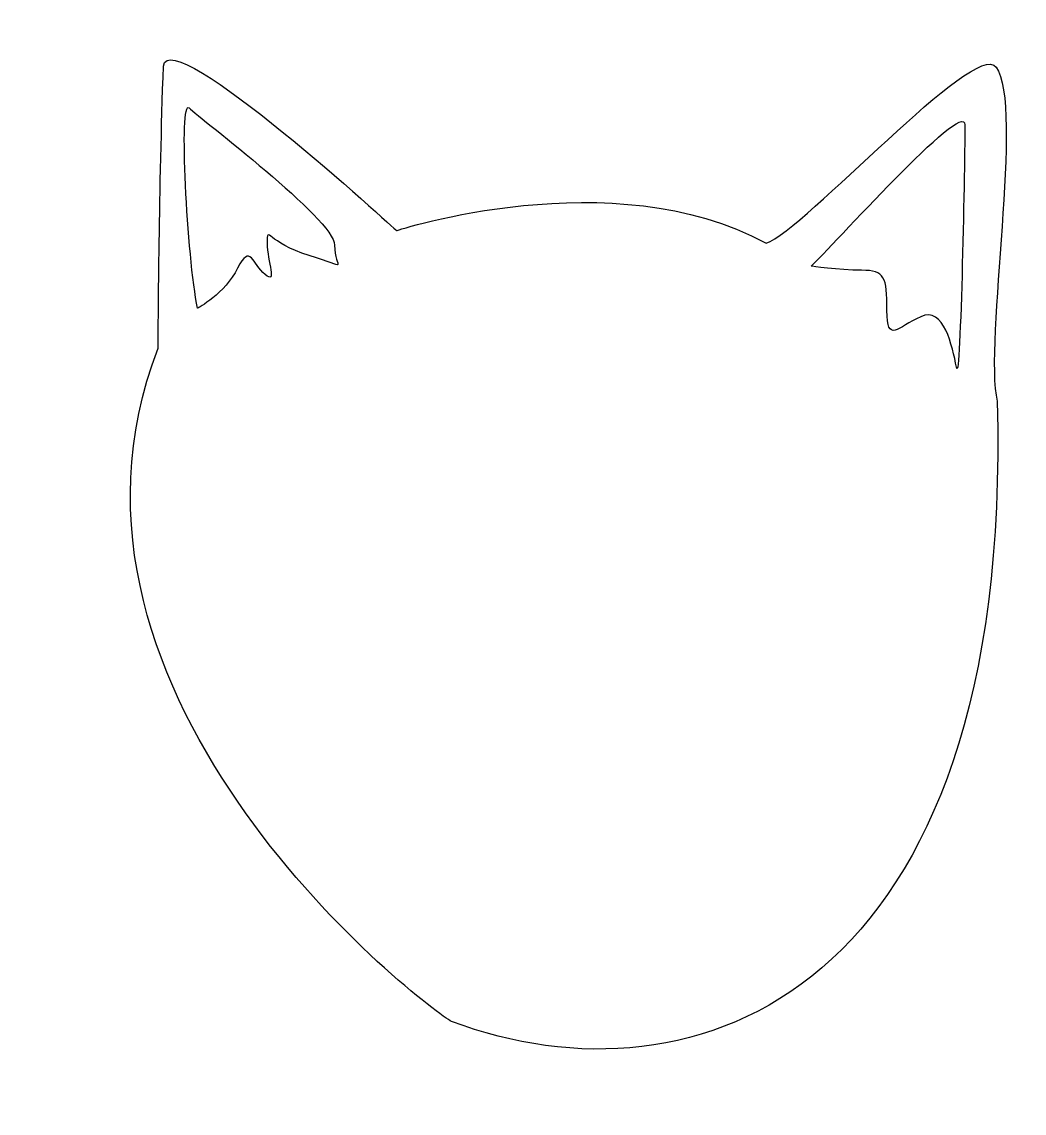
# Model space of a CAD drawing. Extents: x -6 to 68.4, y -13.4 to 67.6.
import ezdxf

# ---------------------------------------------------------------- set-up
doc = ezdxf.new("R2010")
doc.units = 0
doc.layers.add('Layer_1', color=7, linetype='CONTINUOUS')
doc.layers.add('Layer_3', color=7, linetype='CONTINUOUS')

msp = doc.modelspace()

# ---------------------------------------------------------------- linework, layer by layer
at = {"layer": 'Layer_1', "color": 7}
msp.add_lwpolyline([(21.81755, 52.103622)], close=True, dxfattribs=at)
for points in [[(4.503914, 64.315893), (4.967673, 67.600853), (21.81755, 52.103622), (21.81755, 52.103622)], [(49.256567, 51.176072), (52.116427, 52.103622), (64.793951, 66.351213), (66.338345, 64.238613)], [(4.117452, 43.369472), (4.117452, 45.533702), (4.194752, 55.195302), (4.503914, 64.315893)], [(66.338345, 64.238613), (68.422954, 61.434233), (65.410814, 43.755962), (66.415615, 39.427531)], [(21.817553, 52.103622), (21.817553, 52.103622), (37.817207, 57.359523), (49.256567, 51.176072)], [(25.902972, -6.615221), (24.279816, -5.842281), (-6.007935, 17.24446), (4.117452, 43.369472)], [(66.415615, 39.427531), (67.63398, -4.535161), (43.998546, -13.423462), (25.902972, -6.615221)]]:
    msp.add_open_spline(points, degree=3, dxfattribs=at)
at = {"layer": 'Layer_3', "color": 7}
for points in [[(52.596898, 49.466132)], [(7.044227, 46.335364)]]:
    msp.add_lwpolyline(points, close=True, dxfattribs=at)
for points in [[(7.044227, 46.335364), (6.261535, 50.092286), (5.635381, 61.989203), (6.418073, 61.206511)], [(52.596898, 49.466132), (54.005743, 50.718439), (64.024197, 61.989203), (64.024197, 59.954204)], [(6.418073, 61.206511), (7.200765, 60.423819), (17.219221, 52.909976), (17.219221, 51.031516)], [(64.024197, 59.954204), (64.024197, 57.919205), (63.711121, 40.386906), (63.398046, 41.952289)], [(15.34076, 50.248824), (12.209993, 51.188055), (12.209993, 52.5969), (12.209993, 51.188055)], [(12.053455, 48.839979), (11.114225, 49.62267), (10.957686, 51.188055), (10.018456, 49.309594)], [(12.209993, 51.188055), (12.209993, 49.779209), (12.992685, 48.057287), (12.053455, 48.839979)], [(17.219221, 51.031516), (17.219221, 49.153055), (18.471529, 49.309594), (15.34076, 50.248824)], [(56.353818, 49.153055), (54.631897, 49.153055), (52.596898, 49.466132), (52.596898, 49.466132)], [(10.018456, 49.309594), (9.079225, 47.431134), (7.044227, 46.335364), (7.044227, 46.335364)], [(58.232279, 46.178826), (58.232279, 48.683441), (58.075739, 49.153055), (56.353818, 49.153055)], [(63.398046, 41.952289), (63.084967, 43.517673), (62.458813, 46.491903), (60.736893, 45.70921)], [(60.736893, 45.70921), (59.014972, 44.926519), (58.232279, 43.674212), (58.232279, 46.178826)]]:
    msp.add_open_spline(points, degree=3, dxfattribs=at)

doc.saveas('drawing.dxf')
